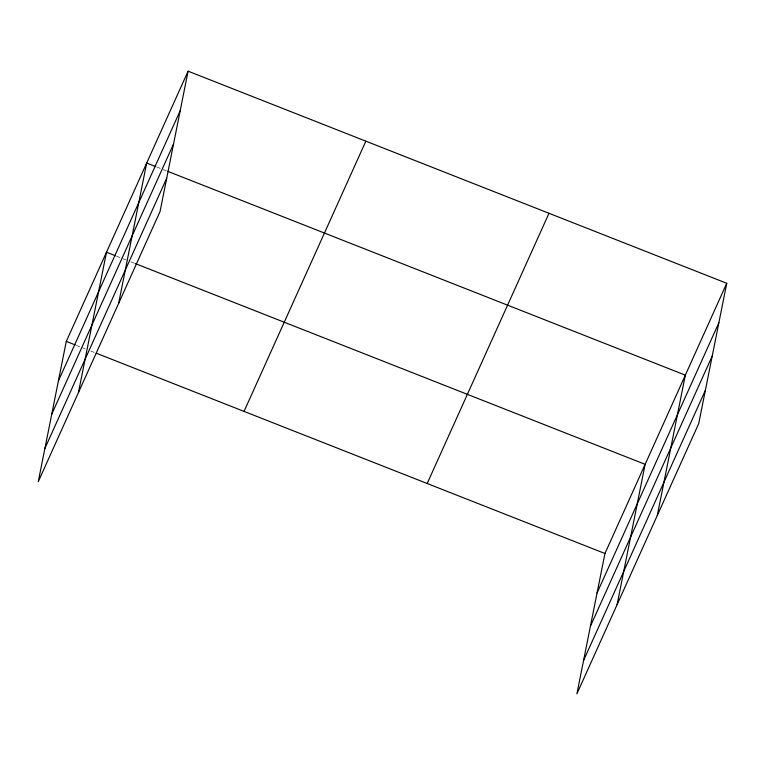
<?xml version="1.0" encoding="UTF-8"?>
<svg xmlns="http://www.w3.org/2000/svg" width="765" height="765" viewBox="0 0 765 765"><rect width="100%" height="100%" fill="white"/><g stroke="black" fill="none" stroke-linecap="round" stroke-linejoin="round"><path stroke-width="0.57" stroke-dasharray="3.83 2.87" d="M156.682 166.99L166.684 170.93M116.481 256.16L126.483 260.1M130.93 261.85L135.367 263.6M76.29 345.34L85.173 348.84M90.729 351.03L95.176 352.78"/><path stroke-width="1.15" d="M188.094 71.174L66.287 341.4L38.25 481.721L160.057 211.494L188.094 71.174L726.75 283.28L698.713 423.6L576.906 693.826L604.943 553.506L726.75 283.28M78.451 392.541L106.488 252.23L115.372 255.73M118.642 303.37L146.679 163.05L155.572 166.55M617.097 604.646L645.134 464.336L135.367 263.6M657.298 515.476L685.335 375.156L167.793 171.36M58.398 380.903L180.205 110.676M51.752 414.171L173.559 143.944M44.896 448.453L166.703 178.226M244.045 411.398L365.852 141.171M427.186 483.509L548.993 213.292M597.044 593.009L718.861 322.782M590.398 626.277L712.205 356.05M583.552 660.558L705.359 390.332M66.287 341.4L75.18 344.9M96.285 353.21L604.943 553.506"/></g></svg>
